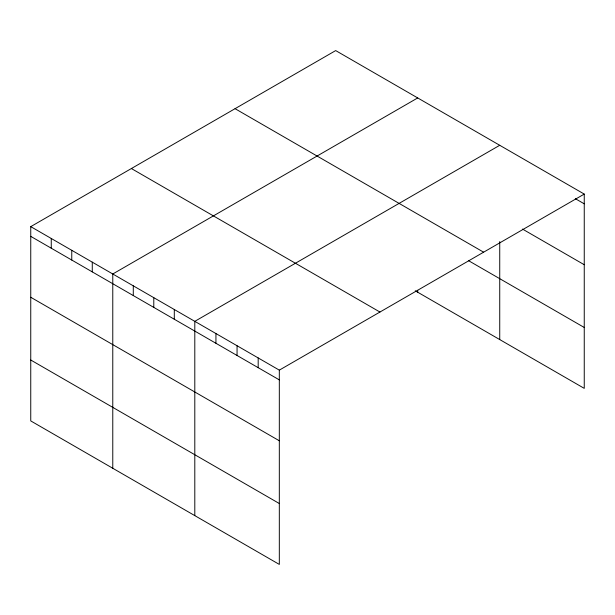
<?xml version="1.0" encoding="UTF-8"?>
<svg xmlns="http://www.w3.org/2000/svg" width="615" height="615" viewBox="0 0 615 615"><rect width="100%" height="100%" fill="white"/><g stroke="black" fill="none" stroke-linecap="round" stroke-linejoin="round"><path stroke-width="0.92" d="M30.75 226.635L279.318 370.138L279.318 564.416L30.75 420.914L30.75 226.635L335.682 50.584L584.25 194.086L584.25 388.365L415.248 290.795M417.708 97.939L112.776 273.99L112.776 468.269M499.734 145.294L194.801 321.345L194.801 515.624M279.318 370.138L584.25 194.086M575.309 198.668L584.25 203.826M522.489 229.072L584.25 264.727M235.053 108.678L483.621 252.188M468.569 260.683L584.25 327.472M131.379 168.533L379.947 312.043M30.75 236.368L279.318 379.878M30.75 297.268L279.318 440.778M30.75 360.013L279.318 503.524M499.734 241.603L499.734 339.572M417.708 290.311L417.708 292.217M258.185 357.945L258.185 367.678M237.059 345.745L237.059 355.485M215.934 333.545L215.934 343.285M174.299 309.506L174.299 319.246M153.788 297.668L153.788 307.408M133.286 285.829L133.286 295.569M92.273 262.151L92.273 271.892M71.763 250.313L71.763 260.045M51.26 238.474L51.26 248.206"/></g></svg>
